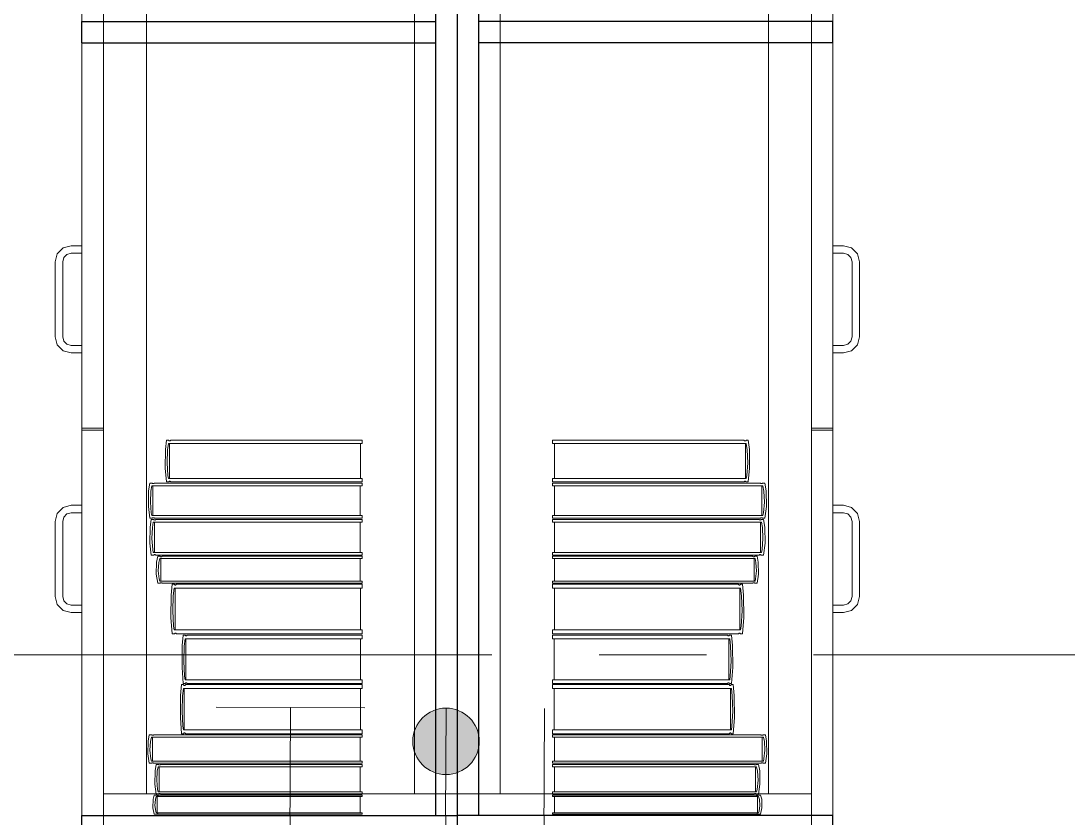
# Model space of a CAD drawing. Header units: inches. Extents: x -19 to 5698, y -728 to 92.
# Drawn here: x 299.299 to 300.276, y 9.85 to 10.593 of the extents above; entities that cross this region are included whole.
import ezdxf

# ---------------------------------------------------------------- set-up
doc = ezdxf.new("R2010")
doc.units = ezdxf.units.IN
doc.header["$MEASUREMENT"] = 0
doc.set_wipeout_variables(frame=1)
for name, pattern in [('HIDDEN', [0.375, 0.25, -0.125]), ('Punto & Raya', [0.65, 0.5, -0.075, 0, -0.075]), ('RAYITAS', [0.375, 0.25, -0.125]), ('Wipeout_Contour', [1, 0, -1])]:
    doc.linetypes.add(name, pattern=pattern)
for name, color, linetype, lineweight in [('00 conduct tomacorr', 120, 'HIDDEN', 30), ('T-TECHO-E', 150, 'Continuous', 20), ('TOMACORRIENTE', 22, 'RAYITAS', 9)]:
    doc.layers.add(name, color=color, linetype=linetype, lineweight=lineweight)
doc.layers.add('Interior - Mobiliario', color=7, linetype='Continuous')
doc.layers.add('Marcador - Secciones', color=7, linetype='Continuous')

# ---------------------------------------------------------------- blocks, each defined once
blk = doc.blocks.new('a')
at = {"layer": 'TOMACORRIENTE', "ltscale": 0.05}
h = blk.add_hatch(color=4, dxfattribs=at)
edge = h.paths.add_edge_path()
edge.add_arc((0, 0.0752), 0.02106, 0, 360)
at = {"layer": 'TOMACORRIENTE', "color": 4}
for p, q in [((-0.14553, 0.09625), (-0.0515, 0.09625)), ((-0.09851, 0.09625), (-0.09851, -0.09657)), ((0, 0.09625), (0, -0.09625)), ((0.06232, -0.09625), (0.06232, 0.09625))]:
    blk.add_line(p, q, dxfattribs=at)
blk.add_circle((0, 0.0752), 0.02106, dxfattribs=at)
blk = doc.blocks.new('CABLE 3FACE')
at = {"layer": 'T-TECHO-E', "rotation": 59.94170052614085}
blk.add_blockref('a', (0, 0), dxfattribs=at)

msp = doc.modelspace()

# ---------------------------------------------------------------- linework, layer by layer
at = {"layer": 'Interior - Mobiliario', "color": 175, "linetype": 'Continuous', "lineweight": 13}
for p, q in [((299.37631, 11.31227), (299.37631, 9.85227)), ((299.68631, 9.85227), (299.68631, 11.31227)), ((299.72631, 9.85227), (299.72631, 11.31227)), ((300.03631, 11.31227), (300.03631, 9.85227)), ((299.33332, 10.37577), (299.33881, 10.38126)), ((299.33881, 10.38126), (299.34631, 10.38327)), ((299.34631, 10.38327), (299.35631, 10.38327)), ((299.35631, 10.38327), (299.35631, 10.37627)), ((300.06631, 10.38327), (300.05631, 10.38327)), ((300.05631, 10.38327), (300.05631, 10.37627)), ((300.07381, 10.38126), (300.06631, 10.38327)), ((300.0793, 10.37577), (300.07381, 10.38126)), ((299.33131, 10.36827), (299.33332, 10.37577)), ((299.33131, 10.29827), (299.33131, 10.36827)), ((299.33938, 10.37227), (299.33831, 10.36827)), ((299.33831, 10.36827), (299.33831, 10.29827)), ((299.34231, 10.3752), (299.33938, 10.37227)), ((299.34631, 10.37627), (299.34231, 10.3752)), ((299.35631, 10.37627), (299.34631, 10.37627)), ((300.05631, 10.37627), (300.06631, 10.37627)), ((300.06631, 10.37627), (300.07031, 10.3752)), ((300.07031, 10.3752), (300.07324, 10.37227)), ((300.07324, 10.37227), (300.07431, 10.36827)), ((300.07431, 10.36827), (300.07431, 10.29827)), ((300.08131, 10.36827), (300.0793, 10.37577)), ((300.08131, 10.29827), (300.08131, 10.36827)), ((299.33332, 10.29077), (299.33131, 10.29827)), ((299.33881, 10.28528), (299.33332, 10.29077)), ((299.33831, 10.29827), (299.33938, 10.29427)), ((299.33938, 10.29427), (299.34231, 10.29134)), ((299.34231, 10.29134), (299.34631, 10.29027)), ((299.34631, 10.29027), (299.35631, 10.29027)), ((299.35631, 10.29027), (299.35631, 10.28327)), ((300.06631, 10.29027), (300.05631, 10.29027)), ((300.05631, 10.29027), (300.05631, 10.28327)), ((300.07031, 10.29134), (300.06631, 10.29027)), ((300.07324, 10.29427), (300.07031, 10.29134)), ((300.07431, 10.29827), (300.07324, 10.29427)), ((300.07381, 10.28528), (300.0793, 10.29077)), ((300.0793, 10.29077), (300.08131, 10.29827)), ((299.34631, 10.28327), (299.33881, 10.28528)), ((299.35631, 10.28327), (299.34631, 10.28327)), ((300.05631, 10.28327), (300.06631, 10.28327)), ((300.06631, 10.28327), (300.07381, 10.28528)), ((299.35631, 10.21327), (299.37631, 10.21327)), ((299.35631, 10.21127), (299.37631, 10.21127)), ((300.05631, 10.21327), (300.03631, 10.21327)), ((300.05631, 10.21127), (300.03631, 10.21127)), ((299.43512, 10.20189), (299.43412, 10.19337)), ((299.4371, 10.20189), (299.43512, 10.20189)), ((299.4372, 10.20174), (299.4371, 10.20189)), ((299.43744, 10.20151), (299.4372, 10.20174)), ((299.43769, 10.20134), (299.43744, 10.20151)), ((299.43874, 10.20146), (299.43849, 10.20132)), ((299.43898, 10.20169), (299.43874, 10.20146)), ((299.43913, 10.20189), (299.43898, 10.20169)), ((299.61765, 10.20189), (299.43913, 10.20189)), ((299.61765, 10.19878), (299.61765, 10.20189)), ((299.79496, 10.19878), (299.79496, 10.20189)), ((299.79496, 10.20189), (299.97349, 10.20189)), ((299.97349, 10.20189), (299.97364, 10.20169)), ((299.97364, 10.20169), (299.97387, 10.20146)), ((299.97387, 10.20146), (299.97413, 10.20132)), ((299.97493, 10.20134), (299.97518, 10.20151)), ((299.97518, 10.20151), (299.97541, 10.20174)), ((299.97541, 10.20174), (299.97551, 10.20189)), ((299.97551, 10.20189), (299.9775, 10.20189)), ((299.9775, 10.20189), (299.97849, 10.19337)), ((299.43412, 10.19337), (299.43389, 10.17598)), ((299.43564, 10.181), (299.43611, 10.19296)), ((299.43611, 10.19296), (299.43694, 10.19878)), ((299.43694, 10.19878), (299.61765, 10.19878)), ((299.43795, 10.20125), (299.43769, 10.20134)), ((299.43786, 10.19878), (299.43786, 10.16613)), ((299.43822, 10.20124), (299.43795, 10.20125)), ((299.43849, 10.20132), (299.43822, 10.20124)), ((299.61582, 10.16613), (299.61582, 10.19878)), ((299.97567, 10.19878), (299.79496, 10.19878)), ((299.79679, 10.16613), (299.79679, 10.19878)), ((299.97413, 10.20132), (299.97439, 10.20124)), ((299.97439, 10.20124), (299.97466, 10.20125)), ((299.97466, 10.20125), (299.97493, 10.20134)), ((299.97476, 10.19878), (299.97476, 10.16613)), ((299.97651, 10.19296), (299.97567, 10.19878)), ((299.97697, 10.181), (299.97651, 10.19296)), ((299.97849, 10.19337), (299.97872, 10.17598)), ((299.43389, 10.17598), (299.43512, 10.16302)), ((299.4364, 10.16908), (299.43564, 10.181)), ((299.97621, 10.16908), (299.97697, 10.181)), ((299.97872, 10.17598), (299.9775, 10.16302)), ((299.43512, 10.16302), (299.4371, 10.16302)), ((299.43694, 10.16613), (299.4364, 10.16908)), ((299.61765, 10.16613), (299.43694, 10.16613)), ((299.4371, 10.16302), (299.43725, 10.16323)), ((299.43725, 10.16323), (299.43749, 10.16345)), ((299.43749, 10.16345), (299.43774, 10.1636)), ((299.43774, 10.1636), (299.43801, 10.16367)), ((299.43801, 10.16367), (299.43828, 10.16366)), ((299.43828, 10.16366), (299.43854, 10.16357)), ((299.43854, 10.16357), (299.43879, 10.16341)), ((299.43879, 10.16341), (299.43902, 10.16317)), ((299.43902, 10.16317), (299.43913, 10.16302)), ((299.43913, 10.16302), (299.61765, 10.16302)), ((299.61765, 10.16302), (299.61765, 10.16613)), ((299.79496, 10.16302), (299.79496, 10.16613)), ((299.79496, 10.16613), (299.97567, 10.16613)), ((299.97349, 10.16302), (299.79496, 10.16302)), ((299.97359, 10.16317), (299.97349, 10.16302)), ((299.97382, 10.16341), (299.97359, 10.16317)), ((299.97407, 10.16357), (299.97382, 10.16341)), ((299.97434, 10.16366), (299.97407, 10.16357)), ((299.9746, 10.16367), (299.97434, 10.16366)), ((299.97487, 10.1636), (299.9746, 10.16367)), ((299.97512, 10.16345), (299.97487, 10.1636)), ((299.97536, 10.16323), (299.97512, 10.16345)), ((299.97551, 10.16302), (299.97536, 10.16323)), ((299.9775, 10.16302), (299.97551, 10.16302)), ((299.97567, 10.16613), (299.97621, 10.16908)), ((299.41846, 10.15481), (299.41821, 10.14011)), ((299.41954, 10.16202), (299.41846, 10.15481)), ((299.42169, 10.16202), (299.41954, 10.16202)), ((299.42011, 10.14435), (299.42061, 10.15447)), ((299.42061, 10.15447), (299.42152, 10.15939)), ((299.42152, 10.15939), (299.61765, 10.15939)), ((299.4218, 10.16189), (299.42169, 10.16202)), ((299.42205, 10.16169), (299.4218, 10.16189)), ((299.42233, 10.16156), (299.42205, 10.16169)), ((299.42261, 10.16148), (299.42233, 10.16156)), ((299.42251, 10.15939), (299.42251, 10.13178)), ((299.4229, 10.16147), (299.42261, 10.16148)), ((299.42319, 10.16153), (299.4229, 10.16147)), ((299.42347, 10.16166), (299.42319, 10.16153)), ((299.42372, 10.16185), (299.42347, 10.16166)), ((299.42389, 10.16202), (299.42372, 10.16185)), ((299.61765, 10.16202), (299.42389, 10.16202)), ((299.61567, 10.13178), (299.61567, 10.15939)), ((299.61765, 10.15939), (299.61765, 10.16202)), ((299.79496, 10.15939), (299.79496, 10.16202)), ((299.79496, 10.16202), (299.98873, 10.16202)), ((299.99109, 10.15939), (299.79496, 10.15939)), ((299.79695, 10.13178), (299.79695, 10.15939)), ((299.98873, 10.16202), (299.98889, 10.16185)), ((299.98889, 10.16185), (299.98915, 10.16166)), ((299.98915, 10.16166), (299.98942, 10.16153)), ((299.98942, 10.16153), (299.98971, 10.16147)), ((299.98971, 10.16147), (299.99, 10.16148)), ((299.99, 10.16148), (299.99029, 10.16156)), ((299.9901, 10.15939), (299.9901, 10.13178)), ((299.99029, 10.16156), (299.99056, 10.16169)), ((299.99056, 10.16169), (299.99081, 10.16189)), ((299.99081, 10.16189), (299.99092, 10.16202)), ((299.99092, 10.16202), (299.99308, 10.16202)), ((299.992, 10.15447), (299.99109, 10.15939)), ((299.99251, 10.14435), (299.992, 10.15447)), ((299.99308, 10.16202), (299.99416, 10.15481)), ((299.99416, 10.15481), (299.99441, 10.14011)), ((299.42093, 10.13427), (299.42011, 10.14435)), ((299.99168, 10.13427), (299.99251, 10.14435)), ((299.33332, 10.13377), (299.33131, 10.12627)), ((299.33881, 10.13926), (299.33332, 10.13377)), ((299.34631, 10.14127), (299.33881, 10.13926)), ((299.33938, 10.13027), (299.34231, 10.1332)), ((299.34231, 10.1332), (299.34631, 10.13427)), ((299.35631, 10.14127), (299.34631, 10.14127)), ((299.34631, 10.13427), (299.35631, 10.13427)), ((299.35631, 10.13427), (299.35631, 10.14127)), ((299.41821, 10.14011), (299.41954, 10.12915)), ((299.42152, 10.13178), (299.42093, 10.13427)), ((299.99109, 10.13178), (299.99168, 10.13427)), ((299.99441, 10.14011), (299.99308, 10.12915)), ((300.05631, 10.14127), (300.06631, 10.14127)), ((300.05631, 10.13427), (300.05631, 10.14127)), ((300.06631, 10.13427), (300.05631, 10.13427)), ((300.06631, 10.14127), (300.07381, 10.13926)), ((300.07031, 10.1332), (300.06631, 10.13427)), ((300.07324, 10.13027), (300.07031, 10.1332)), ((300.07381, 10.13926), (300.0793, 10.13377)), ((300.0793, 10.13377), (300.08131, 10.12627)), ((299.33131, 10.12627), (299.33131, 10.05627)), ((299.33831, 10.12627), (299.33938, 10.13027)), ((299.33831, 10.05627), (299.33831, 10.12627)), ((299.41954, 10.12915), (299.42169, 10.12915)), ((299.42085, 10.12815), (299.41977, 10.12083)), ((299.42299, 10.12815), (299.42085, 10.12815)), ((299.61765, 10.13178), (299.42152, 10.13178)), ((299.42169, 10.12915), (299.42186, 10.12933)), ((299.42186, 10.12933), (299.42211, 10.12952)), ((299.42191, 10.12048), (299.42282, 10.12548)), ((299.42211, 10.12952), (299.42239, 10.12964)), ((299.42239, 10.12964), (299.42268, 10.1297)), ((299.42268, 10.1297), (299.42297, 10.12969)), ((299.42282, 10.12548), (299.61765, 10.12548)), ((299.42297, 10.12969), (299.42325, 10.12962)), ((299.4231, 10.12802), (299.42299, 10.12815)), ((299.42335, 10.12782), (299.4231, 10.12802)), ((299.42325, 10.12962), (299.42353, 10.12948)), ((299.42362, 10.12768), (299.42335, 10.12782)), ((299.42353, 10.12948), (299.42378, 10.12928)), ((299.4239, 10.1276), (299.42362, 10.12768)), ((299.42378, 10.12928), (299.42389, 10.12915)), ((299.4238, 10.12548), (299.4238, 10.09743)), ((299.42389, 10.12915), (299.61765, 10.12915)), ((299.42419, 10.12759), (299.4239, 10.1276)), ((299.42448, 10.12766), (299.42419, 10.12759)), ((299.42475, 10.12778), (299.42448, 10.12766)), ((299.42501, 10.12797), (299.42475, 10.12778)), ((299.42517, 10.12815), (299.42501, 10.12797)), ((299.61765, 10.12815), (299.42517, 10.12815)), ((299.61568, 10.09743), (299.61568, 10.12548)), ((299.61765, 10.12915), (299.61765, 10.13178)), ((299.61765, 10.12548), (299.61765, 10.12815)), ((299.79496, 10.12915), (299.79496, 10.13178)), ((299.79496, 10.13178), (299.99109, 10.13178)), ((299.98873, 10.12915), (299.79496, 10.12915)), ((299.79496, 10.12548), (299.79496, 10.12815)), ((299.79496, 10.12815), (299.98745, 10.12815)), ((299.9898, 10.12548), (299.79496, 10.12548)), ((299.79693, 10.09743), (299.79693, 10.12548)), ((299.98745, 10.12815), (299.98761, 10.12797)), ((299.98761, 10.12797), (299.98786, 10.12778)), ((299.98786, 10.12778), (299.98814, 10.12766)), ((299.98814, 10.12766), (299.98842, 10.12759)), ((299.98842, 10.12759), (299.98871, 10.1276)), ((299.98871, 10.1276), (299.989, 10.12768)), ((299.98884, 10.12928), (299.98873, 10.12915)), ((299.98881, 10.12548), (299.98881, 10.09743)), ((299.98909, 10.12948), (299.98884, 10.12928)), ((299.989, 10.12768), (299.98927, 10.12782)), ((299.98936, 10.12962), (299.98909, 10.12948)), ((299.98927, 10.12782), (299.98952, 10.12802)), ((299.98965, 10.12969), (299.98936, 10.12962)), ((299.98952, 10.12802), (299.98963, 10.12815)), ((299.98963, 10.12815), (299.99177, 10.12815)), ((299.98994, 10.1297), (299.98965, 10.12969)), ((299.9907, 10.12048), (299.9898, 10.12548)), ((299.99023, 10.12964), (299.98994, 10.1297)), ((299.9905, 10.12952), (299.99023, 10.12964)), ((299.99076, 10.12933), (299.9905, 10.12952)), ((299.99092, 10.12915), (299.99076, 10.12933)), ((299.99308, 10.12915), (299.99092, 10.12915)), ((299.99177, 10.12815), (299.99284, 10.12083)), ((300.07431, 10.12627), (300.07324, 10.13027)), ((300.07431, 10.05627), (300.07431, 10.12627)), ((300.08131, 10.12627), (300.08131, 10.05627)), ((299.41977, 10.12083), (299.41953, 10.10589)), ((299.42141, 10.1102), (299.42191, 10.12048)), ((299.9912, 10.1102), (299.9907, 10.12048)), ((299.99284, 10.12083), (299.99309, 10.10589)), ((299.41953, 10.10589), (299.42085, 10.09476)), ((299.42223, 10.09996), (299.42141, 10.1102)), ((299.99038, 10.09996), (299.9912, 10.1102)), ((299.99309, 10.10589), (299.99177, 10.09476)), ((299.42085, 10.09476), (299.42299, 10.09476)), ((299.42282, 10.09743), (299.42223, 10.09996)), ((299.61765, 10.09743), (299.42282, 10.09743)), ((299.42299, 10.09476), (299.42315, 10.09494)), ((299.42315, 10.09494), (299.4234, 10.09513)), ((299.4234, 10.09513), (299.42368, 10.09525)), ((299.42368, 10.09525), (299.42397, 10.09532)), ((299.42397, 10.09532), (299.42426, 10.09531)), ((299.42426, 10.09531), (299.42454, 10.09523)), ((299.42454, 10.09523), (299.42481, 10.09509)), ((299.42481, 10.09509), (299.42506, 10.09489)), ((299.42506, 10.09489), (299.42517, 10.09476)), ((299.42517, 10.09476), (299.61765, 10.09476)), ((299.61765, 10.09476), (299.61765, 10.09743)), ((299.79496, 10.09476), (299.79496, 10.09743)), ((299.79496, 10.09743), (299.9898, 10.09743)), ((299.98745, 10.09476), (299.79496, 10.09476)), ((299.98756, 10.09489), (299.98745, 10.09476)), ((299.9878, 10.09509), (299.98756, 10.09489)), ((299.98807, 10.09523), (299.9878, 10.09509)), ((299.98836, 10.09531), (299.98807, 10.09523)), ((299.98865, 10.09532), (299.98836, 10.09531)), ((299.98894, 10.09525), (299.98865, 10.09532)), ((299.98921, 10.09513), (299.98894, 10.09525)), ((299.98946, 10.09494), (299.98921, 10.09513)), ((299.98963, 10.09476), (299.98946, 10.09494)), ((299.99177, 10.09476), (299.98963, 10.09476)), ((299.9898, 10.09743), (299.99038, 10.09996)), ((299.42585, 10.08826), (299.42561, 10.07705)), ((299.42689, 10.09376), (299.42585, 10.08826)), ((299.42897, 10.09376), (299.42689, 10.09376)), ((299.42744, 10.08029), (299.42792, 10.088)), ((299.42792, 10.088), (299.4288, 10.09175)), ((299.4288, 10.09175), (299.61765, 10.09175)), ((299.42907, 10.09366), (299.42897, 10.09376)), ((299.42931, 10.09351), (299.42907, 10.09366)), ((299.42957, 10.0934), (299.42931, 10.09351)), ((299.42985, 10.09334), (299.42957, 10.0934)), ((299.42975, 10.09175), (299.42975, 10.0707)), ((299.43013, 10.09334), (299.42985, 10.09334)), ((299.43041, 10.09338), (299.43013, 10.09334)), ((299.43068, 10.09348), (299.43041, 10.09338)), ((299.43092, 10.09362), (299.43068, 10.09348)), ((299.43108, 10.09376), (299.43092, 10.09362)), ((299.61765, 10.09376), (299.43108, 10.09376)), ((299.61574, 10.0707), (299.61574, 10.09175)), ((299.61765, 10.09175), (299.61765, 10.09376)), ((299.79496, 10.09175), (299.79496, 10.09376)), ((299.79496, 10.09376), (299.98154, 10.09376)), ((299.98381, 10.09175), (299.79496, 10.09175)), ((299.79687, 10.0707), (299.79687, 10.09175)), ((299.98154, 10.09376), (299.98169, 10.09362)), ((299.98169, 10.09362), (299.98194, 10.09348)), ((299.98194, 10.09348), (299.9822, 10.09338)), ((299.9822, 10.09338), (299.98248, 10.09334)), ((299.98248, 10.09334), (299.98276, 10.09334)), ((299.98276, 10.09334), (299.98304, 10.0934)), ((299.98286, 10.09175), (299.98286, 10.0707)), ((299.98304, 10.0934), (299.9833, 10.09351)), ((299.9833, 10.09351), (299.98354, 10.09366)), ((299.98354, 10.09366), (299.98365, 10.09376)), ((299.98365, 10.09376), (299.98572, 10.09376)), ((299.98469, 10.088), (299.98381, 10.09175)), ((299.98518, 10.08029), (299.98469, 10.088)), ((299.98572, 10.09376), (299.98677, 10.08826)), ((299.98677, 10.08826), (299.987, 10.07705)), ((299.42561, 10.07705), (299.42689, 10.0687)), ((299.42823, 10.0726), (299.42744, 10.08029)), ((299.98438, 10.0726), (299.98518, 10.08029)), ((299.987, 10.07705), (299.98572, 10.0687)), ((299.42689, 10.0687), (299.42897, 10.0687)), ((299.4288, 10.0707), (299.42823, 10.0726)), ((299.61765, 10.0707), (299.4288, 10.0707)), ((299.42897, 10.0687), (299.42912, 10.06883)), ((299.42912, 10.06883), (299.42937, 10.06898)), ((299.42937, 10.06898), (299.42964, 10.06907)), ((299.42964, 10.06907), (299.42991, 10.06912)), ((299.42991, 10.06912), (299.43019, 10.06911)), ((299.43019, 10.06911), (299.43047, 10.06905)), ((299.43047, 10.06905), (299.43073, 10.06895)), ((299.43073, 10.06895), (299.43097, 10.0688)), ((299.43097, 10.0688), (299.43108, 10.0687)), ((299.43108, 10.0687), (299.61765, 10.0687)), ((299.44046, 10.0677), (299.43949, 10.05754)), ((299.44238, 10.0677), (299.44046, 10.0677)), ((299.44248, 10.06752), (299.44238, 10.0677)), ((299.4427, 10.06724), (299.44248, 10.06752)), ((299.44295, 10.06704), (299.4427, 10.06724)), ((299.4432, 10.06693), (299.44295, 10.06704)), ((299.44347, 10.06692), (299.4432, 10.06693)), ((299.44372, 10.06701), (299.44347, 10.06692)), ((299.44397, 10.06718), (299.44372, 10.06701)), ((299.4442, 10.06745), (299.44397, 10.06718)), ((299.44434, 10.0677), (299.4442, 10.06745)), ((299.61765, 10.0677), (299.44434, 10.0677)), ((299.61765, 10.0687), (299.61765, 10.0707)), ((299.61765, 10.06399), (299.61765, 10.0677)), ((299.79496, 10.0687), (299.79496, 10.0707)), ((299.79496, 10.0707), (299.98381, 10.0707)), ((299.98154, 10.0687), (299.79496, 10.0687)), ((299.79496, 10.06399), (299.79496, 10.0677)), ((299.79496, 10.0677), (299.96827, 10.0677)), ((299.96827, 10.0677), (299.96841, 10.06745)), ((299.96841, 10.06745), (299.96864, 10.06718)), ((299.96864, 10.06718), (299.96889, 10.06701)), ((299.96889, 10.06701), (299.96915, 10.06692)), ((299.96915, 10.06692), (299.96941, 10.06693)), ((299.96941, 10.06693), (299.96967, 10.06704)), ((299.96967, 10.06704), (299.96991, 10.06724)), ((299.96991, 10.06724), (299.97013, 10.06752)), ((299.97013, 10.06752), (299.97023, 10.0677)), ((299.97023, 10.0677), (299.97216, 10.0677)), ((299.97216, 10.0677), (299.97313, 10.05754)), ((299.98164, 10.0688), (299.98154, 10.0687)), ((299.98188, 10.06895), (299.98164, 10.0688)), ((299.98214, 10.06905), (299.98188, 10.06895)), ((299.98242, 10.06911), (299.98214, 10.06905)), ((299.9827, 10.06912), (299.98242, 10.06911)), ((299.98298, 10.06907), (299.9827, 10.06912)), ((299.98325, 10.06898), (299.98298, 10.06907)), ((299.98349, 10.06883), (299.98325, 10.06898)), ((299.98365, 10.0687), (299.98349, 10.06883)), ((299.98572, 10.0687), (299.98365, 10.0687)), ((299.98381, 10.0707), (299.98438, 10.0726)), ((299.33131, 10.05627), (299.33332, 10.04877)), ((299.33938, 10.05227), (299.33831, 10.05627)), ((299.43949, 10.05754), (299.43927, 10.03683)), ((299.44096, 10.0428), (299.44141, 10.05706)), ((299.44141, 10.05706), (299.44223, 10.06399)), ((299.44223, 10.06399), (299.61765, 10.06399)), ((299.44311, 10.06399), (299.44311, 10.02509)), ((299.61588, 10.02509), (299.61588, 10.06399)), ((299.97039, 10.06399), (299.79496, 10.06399)), ((299.79674, 10.02509), (299.79674, 10.06399)), ((299.9695, 10.06399), (299.9695, 10.02509)), ((299.9712, 10.05706), (299.97039, 10.06399)), ((299.97165, 10.0428), (299.9712, 10.05706)), ((299.97313, 10.05754), (299.97335, 10.03683)), ((300.07324, 10.05227), (300.07431, 10.05627)), ((300.08131, 10.05627), (300.0793, 10.04877)), ((299.33332, 10.04877), (299.33881, 10.04328)), ((299.34231, 10.04934), (299.33938, 10.05227)), ((299.34631, 10.04827), (299.34231, 10.04934)), ((299.35631, 10.04827), (299.34631, 10.04827)), ((299.35631, 10.04127), (299.35631, 10.04827)), ((300.05631, 10.04827), (300.06631, 10.04827)), ((300.05631, 10.04127), (300.05631, 10.04827)), ((300.06631, 10.04827), (300.07031, 10.04934)), ((300.07031, 10.04934), (300.07324, 10.05227)), ((300.0793, 10.04877), (300.07381, 10.04328)), ((299.33881, 10.04328), (299.34631, 10.04127)), ((299.34631, 10.04127), (299.35631, 10.04127)), ((299.43927, 10.03683), (299.44046, 10.02139)), ((299.4417, 10.02861), (299.44096, 10.0428)), ((299.97091, 10.02861), (299.97165, 10.0428)), ((299.97335, 10.03683), (299.97216, 10.02139)), ((300.06631, 10.04127), (300.05631, 10.04127)), ((300.07381, 10.04328), (300.06631, 10.04127)), ((299.44223, 10.02509), (299.4417, 10.02861)), ((299.97039, 10.02509), (299.97091, 10.02861)), ((299.44046, 10.02139), (299.44238, 10.02139)), ((299.61765, 10.02509), (299.44223, 10.02509)), ((299.44238, 10.02139), (299.44253, 10.02164)), ((299.44253, 10.02164), (299.44276, 10.0219)), ((299.44276, 10.0219), (299.443, 10.02208)), ((299.443, 10.02208), (299.44326, 10.02216)), ((299.44326, 10.02216), (299.44352, 10.02215)), ((299.44352, 10.02215), (299.44378, 10.02205)), ((299.44378, 10.02205), (299.44402, 10.02185)), ((299.44402, 10.02185), (299.44425, 10.02157)), ((299.44425, 10.02157), (299.44434, 10.02139)), ((299.44434, 10.02139), (299.61765, 10.02139)), ((299.45073, 10.02039), (299.44982, 10.01046)), ((299.45254, 10.02039), (299.45073, 10.02039)), ((299.45163, 10.00999), (299.4524, 10.01677)), ((299.4524, 10.01677), (299.61765, 10.01677)), ((299.45264, 10.02021), (299.45254, 10.02039)), ((299.45285, 10.01994), (299.45264, 10.02021)), ((299.45308, 10.01975), (299.45285, 10.01994)), ((299.45332, 10.01964), (299.45308, 10.01975)), ((299.45323, 10.01677), (299.45323, 9.97873)), ((299.45356, 10.01963), (299.45332, 10.01964)), ((299.45381, 10.01972), (299.45356, 10.01963)), ((299.45404, 10.01989), (299.45381, 10.01972)), ((299.45425, 10.02015), (299.45404, 10.01989)), ((299.45439, 10.02039), (299.45425, 10.02015)), ((299.61765, 10.02039), (299.45439, 10.02039)), ((299.61598, 9.97873), (299.61598, 10.01677)), ((299.61765, 10.02139), (299.61765, 10.02509)), ((299.61765, 10.01677), (299.61765, 10.02039)), ((299.79496, 10.02139), (299.79496, 10.02509)), ((299.79496, 10.02509), (299.97039, 10.02509)), ((299.96827, 10.02139), (299.79496, 10.02139)), ((299.79496, 10.01677), (299.79496, 10.02039)), ((299.79496, 10.02039), (299.95822, 10.02039)), ((299.96022, 10.01677), (299.79496, 10.01677)), ((299.79663, 9.97873), (299.79663, 10.01677)), ((299.95822, 10.02039), (299.95836, 10.02015)), ((299.95836, 10.02015), (299.95858, 10.01989)), ((299.95858, 10.01989), (299.95881, 10.01972)), ((299.95881, 10.01972), (299.95905, 10.01963)), ((299.95905, 10.01963), (299.9593, 10.01964)), ((299.9593, 10.01964), (299.95954, 10.01975)), ((299.95938, 10.01677), (299.95938, 9.97873)), ((299.95954, 10.01975), (299.95977, 10.01994)), ((299.95977, 10.01994), (299.95998, 10.02021)), ((299.95998, 10.02021), (299.96007, 10.02039)), ((299.96007, 10.02039), (299.96189, 10.02039)), ((299.96098, 10.00999), (299.96022, 10.01677)), ((299.96189, 10.02039), (299.9628, 10.01046)), ((299.96837, 10.02157), (299.96827, 10.02139)), ((299.96859, 10.02185), (299.96837, 10.02157)), ((299.96883, 10.02205), (299.96859, 10.02185)), ((299.96909, 10.02215), (299.96883, 10.02205)), ((299.96935, 10.02216), (299.96909, 10.02215)), ((299.96961, 10.02208), (299.96935, 10.02216)), ((299.96986, 10.0219), (299.96961, 10.02208)), ((299.97009, 10.02164), (299.96986, 10.0219)), ((299.97023, 10.02139), (299.97009, 10.02164)), ((299.97216, 10.02139), (299.97023, 10.02139)), ((299.44982, 10.01046), (299.44961, 9.99021)), ((299.45121, 9.99605), (299.45163, 10.00999)), ((299.96141, 9.99605), (299.96098, 10.00999)), ((299.9628, 10.01046), (299.96301, 9.99021)), ((299.44961, 9.99021), (299.45073, 9.97511)), ((299.4519, 9.98216), (299.45121, 9.99605)), ((299.96071, 9.98216), (299.96141, 9.99605)), ((299.96301, 9.99021), (299.96189, 9.97511)), ((299.4524, 9.97873), (299.4519, 9.98216)), ((299.61765, 9.97873), (299.4524, 9.97873)), ((299.61765, 9.97511), (299.61765, 9.97873)), ((299.79496, 9.97511), (299.79496, 9.97873)), ((299.79496, 9.97873), (299.96022, 9.97873)), ((299.96022, 9.97873), (299.96071, 9.98216)), ((299.44916, 9.97411), (299.44824, 9.96408)), ((299.45099, 9.97411), (299.44916, 9.97411)), ((299.45007, 9.9636), (299.45084, 9.97045)), ((299.45073, 9.97511), (299.45254, 9.97511)), ((299.45084, 9.97045), (299.61765, 9.97045)), ((299.45108, 9.97393), (299.45099, 9.97411)), ((299.4513, 9.97365), (299.45108, 9.97393)), ((299.45153, 9.97346), (299.4513, 9.97365)), ((299.45177, 9.97335), (299.45153, 9.97346)), ((299.45169, 9.97045), (299.45169, 9.93204)), ((299.45202, 9.97334), (299.45177, 9.97335)), ((299.45227, 9.97342), (299.45202, 9.97334)), ((299.4525, 9.9736), (299.45227, 9.97342)), ((299.45272, 9.97386), (299.4525, 9.9736)), ((299.45254, 9.97511), (299.45268, 9.97535)), ((299.45268, 9.97535), (299.4529, 9.97561)), ((299.45286, 9.97411), (299.45272, 9.97386)), ((299.61765, 9.97411), (299.45286, 9.97411)), ((299.4529, 9.97561), (299.45313, 9.97578)), ((299.45313, 9.97578), (299.45337, 9.97586)), ((299.45337, 9.97586), (299.45362, 9.97585)), ((299.45362, 9.97585), (299.45386, 9.97575)), ((299.45386, 9.97575), (299.45409, 9.97556)), ((299.45409, 9.97556), (299.4543, 9.97528)), ((299.4543, 9.97528), (299.45439, 9.97511)), ((299.45439, 9.97511), (299.61765, 9.97511)), ((299.61597, 9.93204), (299.61597, 9.97045)), ((299.61765, 9.97045), (299.61765, 9.97411)), ((299.95822, 9.97511), (299.79496, 9.97511)), ((299.79496, 9.97045), (299.79496, 9.97411)), ((299.79496, 9.97411), (299.95976, 9.97411)), ((299.96177, 9.97045), (299.79496, 9.97045)), ((299.79665, 9.93204), (299.79665, 9.97045)), ((299.95832, 9.97528), (299.95822, 9.97511)), ((299.95853, 9.97556), (299.95832, 9.97528)), ((299.95876, 9.97575), (299.95853, 9.97556)), ((299.959, 9.97585), (299.95876, 9.97575)), ((299.95924, 9.97586), (299.959, 9.97585)), ((299.95949, 9.97578), (299.95924, 9.97586)), ((299.95972, 9.97561), (299.95949, 9.97578)), ((299.95993, 9.97535), (299.95972, 9.97561)), ((299.95976, 9.97411), (299.9599, 9.97386)), ((299.9599, 9.97386), (299.96011, 9.9736)), ((299.96007, 9.97511), (299.95993, 9.97535)), ((299.96189, 9.97511), (299.96007, 9.97511)), ((299.96011, 9.9736), (299.96035, 9.97342)), ((299.96035, 9.97342), (299.96059, 9.97334)), ((299.96059, 9.97334), (299.96084, 9.97335)), ((299.96084, 9.97335), (299.96108, 9.97346)), ((299.96093, 9.97045), (299.96093, 9.93204)), ((299.96108, 9.97346), (299.96132, 9.97365)), ((299.96132, 9.97365), (299.96153, 9.97393)), ((299.96153, 9.97393), (299.96162, 9.97411)), ((299.96162, 9.97411), (299.96345, 9.97411)), ((299.96254, 9.9636), (299.96177, 9.97045)), ((299.96345, 9.97411), (299.96438, 9.96408)), ((299.44824, 9.96408), (299.44803, 9.94363)), ((299.44964, 9.94952), (299.45007, 9.9636)), ((299.96297, 9.94952), (299.96254, 9.9636)), ((299.96438, 9.96408), (299.96459, 9.94363)), ((299.45035, 9.9355), (299.44964, 9.94952)), ((299.96227, 9.9355), (299.96297, 9.94952)), ((299.44803, 9.94363), (299.44916, 9.92838)), ((299.96459, 9.94363), (299.96345, 9.92838)), ((299.44916, 9.92838), (299.45099, 9.92838)), ((299.45084, 9.93204), (299.45035, 9.9355)), ((299.61765, 9.93204), (299.45084, 9.93204)), ((299.45099, 9.92838), (299.45113, 9.92862)), ((299.45113, 9.92862), (299.45135, 9.92888)), ((299.45135, 9.92888), (299.45158, 9.92906)), ((299.45158, 9.92906), (299.45183, 9.92914)), ((299.45183, 9.92914), (299.45208, 9.92913)), ((299.45208, 9.92913), (299.45232, 9.92903)), ((299.45232, 9.92903), (299.45255, 9.92883)), ((299.45255, 9.92883), (299.45276, 9.92856)), ((299.45276, 9.92856), (299.45286, 9.92838)), ((299.45286, 9.92838), (299.61765, 9.92838)), ((299.61765, 9.92838), (299.61765, 9.93204)), ((299.79496, 9.92838), (299.79496, 9.93204)), ((299.79496, 9.93204), (299.96177, 9.93204)), ((299.95976, 9.92838), (299.79496, 9.92838)), ((299.95985, 9.92856), (299.95976, 9.92838)), ((299.96006, 9.92883), (299.95985, 9.92856)), ((299.96029, 9.92903), (299.96006, 9.92883)), ((299.96054, 9.92913), (299.96029, 9.92903)), ((299.96079, 9.92914), (299.96054, 9.92913)), ((299.96103, 9.92906), (299.96079, 9.92914)), ((299.96127, 9.92888), (299.96103, 9.92906)), ((299.96148, 9.92862), (299.96127, 9.92888)), ((299.96162, 9.92838), (299.96148, 9.92862)), ((299.96345, 9.92838), (299.96162, 9.92838)), ((299.96177, 9.93204), (299.96227, 9.9355)), ((299.41799, 9.92155), (299.41774, 9.90967)), ((299.41908, 9.92738), (299.41799, 9.92155)), ((299.42123, 9.92738), (299.41908, 9.92738)), ((299.41964, 9.91309), (299.42015, 9.92127)), ((299.42015, 9.92127), (299.42106, 9.92525)), ((299.42106, 9.92525), (299.61765, 9.92525)), ((299.42134, 9.92727), (299.42123, 9.92738)), ((299.4216, 9.92711), (299.42134, 9.92727)), ((299.42187, 9.927), (299.4216, 9.92711)), ((299.42216, 9.92694), (299.42187, 9.927)), ((299.42205, 9.92525), (299.42205, 9.90293)), ((299.42245, 9.92693), (299.42216, 9.92694)), ((299.42274, 9.92698), (299.42245, 9.92693)), ((299.42301, 9.92708), (299.42274, 9.92698)), ((299.42327, 9.92724), (299.42301, 9.92708)), ((299.42343, 9.92738), (299.42327, 9.92724)), ((299.61765, 9.92738), (299.42343, 9.92738)), ((299.61566, 9.90293), (299.61566, 9.92525)), ((299.61765, 9.92525), (299.61765, 9.92738)), ((299.79496, 9.92525), (299.79496, 9.92738)), ((299.79496, 9.92738), (299.98918, 9.92738)), ((299.99155, 9.92525), (299.79496, 9.92525)), ((299.79695, 9.90293), (299.79695, 9.92525)), ((299.98918, 9.92738), (299.98934, 9.92724)), ((299.98934, 9.92724), (299.9896, 9.92708)), ((299.9896, 9.92708), (299.98988, 9.92698)), ((299.98988, 9.92698), (299.99017, 9.92693)), ((299.99017, 9.92693), (299.99046, 9.92694)), ((299.99046, 9.92694), (299.99075, 9.927)), ((299.99056, 9.92525), (299.99056, 9.90293)), ((299.99075, 9.927), (299.99102, 9.92711)), ((299.99102, 9.92711), (299.99127, 9.92727)), ((299.99127, 9.92727), (299.99138, 9.92738)), ((299.99138, 9.92738), (299.99354, 9.92738)), ((299.99247, 9.92127), (299.99155, 9.92525)), ((299.99297, 9.91309), (299.99247, 9.92127)), ((299.99354, 9.92738), (299.99463, 9.92155)), ((299.99463, 9.92155), (299.99487, 9.90967)), ((299.41774, 9.90967), (299.41908, 9.90081)), ((299.42047, 9.90495), (299.41964, 9.91309)), ((299.99214, 9.90495), (299.99297, 9.91309)), ((299.99487, 9.90967), (299.99354, 9.90081)), ((299.41908, 9.90081), (299.42123, 9.90081)), ((299.42106, 9.90293), (299.42047, 9.90495)), ((299.61765, 9.90293), (299.42106, 9.90293)), ((299.42123, 9.90081), (299.4214, 9.90095)), ((299.4214, 9.90095), (299.42165, 9.9011)), ((299.42165, 9.9011), (299.42193, 9.9012)), ((299.42193, 9.9012), (299.42222, 9.90125)), ((299.42222, 9.90125), (299.42251, 9.90125)), ((299.42251, 9.90125), (299.4228, 9.90118)), ((299.4228, 9.90118), (299.42307, 9.90107)), ((299.42307, 9.90107), (299.42332, 9.90091)), ((299.42332, 9.90091), (299.42343, 9.90081)), ((299.42343, 9.90081), (299.61765, 9.90081)), ((299.42549, 9.89981), (299.42444, 9.89374)), ((299.42758, 9.89981), (299.42549, 9.89981)), ((299.42769, 9.8997), (299.42758, 9.89981)), ((299.42793, 9.89953), (299.42769, 9.8997)), ((299.4282, 9.89941), (299.42793, 9.89953)), ((299.42847, 9.89935), (299.4282, 9.89941)), ((299.42876, 9.89934), (299.42847, 9.89935)), ((299.42904, 9.8994), (299.42876, 9.89934)), ((299.4293, 9.8995), (299.42904, 9.8994)), ((299.42955, 9.89966), (299.4293, 9.8995)), ((299.42971, 9.89981), (299.42955, 9.89966)), ((299.61765, 9.89981), (299.42971, 9.89981)), ((299.61765, 9.90081), (299.61765, 9.90293)), ((299.61765, 9.89759), (299.61765, 9.89981)), ((299.79496, 9.90081), (299.79496, 9.90293)), ((299.79496, 9.90293), (299.99155, 9.90293)), ((299.98918, 9.90081), (299.79496, 9.90081)), ((299.79496, 9.89759), (299.79496, 9.89981)), ((299.79496, 9.89981), (299.9829, 9.89981)), ((299.9829, 9.89981), (299.98306, 9.89966)), ((299.98306, 9.89966), (299.98331, 9.8995)), ((299.98331, 9.8995), (299.98358, 9.8994)), ((299.98358, 9.8994), (299.98386, 9.89934)), ((299.98386, 9.89934), (299.98414, 9.89935)), ((299.98414, 9.89935), (299.98442, 9.89941)), ((299.98442, 9.89941), (299.98468, 9.89953)), ((299.98468, 9.89953), (299.98493, 9.8997)), ((299.98493, 9.8997), (299.98503, 9.89981)), ((299.98503, 9.89981), (299.98712, 9.89981)), ((299.98712, 9.89981), (299.98817, 9.89374)), ((299.98929, 9.90091), (299.98918, 9.90081)), ((299.98954, 9.90107), (299.98929, 9.90091)), ((299.98981, 9.90118), (299.98954, 9.90107)), ((299.9901, 9.90125), (299.98981, 9.90118)), ((299.99039, 9.90125), (299.9901, 9.90125)), ((299.99068, 9.9012), (299.99039, 9.90125)), ((299.99096, 9.9011), (299.99068, 9.9012)), ((299.99122, 9.90095), (299.99096, 9.9011)), ((299.99138, 9.90081), (299.99122, 9.90095)), ((299.99354, 9.90081), (299.99138, 9.90081)), ((299.99155, 9.90293), (299.99214, 9.90495)), ((299.42444, 9.89374), (299.4242, 9.88137)), ((299.42604, 9.88493), (299.42653, 9.89345)), ((299.42653, 9.89345), (299.42741, 9.89759)), ((299.42741, 9.89759), (299.61765, 9.89759)), ((299.42838, 9.89759), (299.42838, 9.87435)), ((299.61573, 9.87435), (299.61573, 9.89759)), ((299.9852, 9.89759), (299.79496, 9.89759)), ((299.79689, 9.87435), (299.79689, 9.89759)), ((299.98424, 9.89759), (299.98424, 9.87435)), ((299.98608, 9.89345), (299.9852, 9.89759)), ((299.98657, 9.88493), (299.98608, 9.89345)), ((299.98817, 9.89374), (299.98841, 9.88137)), ((299.4242, 9.88137), (299.42549, 9.87214)), ((299.42684, 9.87645), (299.42604, 9.88493)), ((299.98577, 9.87645), (299.98657, 9.88493)), ((299.98841, 9.88137), (299.98712, 9.87214)), ((299.37631, 9.87227), (299.41631, 9.87227)), ((299.41631, 9.87227), (299.66631, 9.87227)), ((299.42365, 9.87114), (299.42259, 9.86722)), ((299.42576, 9.87114), (299.42365, 9.87114)), ((299.4247, 9.86703), (299.42559, 9.86971)), ((299.42549, 9.87214), (299.42758, 9.87214)), ((299.42559, 9.86971), (299.61765, 9.86971)), ((299.42587, 9.87107), (299.42576, 9.87114)), ((299.42611, 9.87096), (299.42587, 9.87107)), ((299.42638, 9.87088), (299.42611, 9.87096)), ((299.42666, 9.87084), (299.42638, 9.87088)), ((299.42695, 9.87084), (299.42666, 9.87084)), ((299.42741, 9.87435), (299.42684, 9.87645)), ((299.42723, 9.87087), (299.42695, 9.87084)), ((299.4275, 9.87094), (299.42723, 9.87087)), ((299.61765, 9.87435), (299.42741, 9.87435)), ((299.42775, 9.87104), (299.4275, 9.87094)), ((299.42758, 9.87214), (299.42774, 9.87229)), ((299.42774, 9.87229), (299.42799, 9.87245)), ((299.42791, 9.87114), (299.42775, 9.87104)), ((299.61765, 9.87114), (299.42791, 9.87114)), ((299.42799, 9.87245), (299.42826, 9.87255)), ((299.42826, 9.87255), (299.42854, 9.8726)), ((299.42854, 9.8726), (299.42882, 9.87259)), ((299.42882, 9.87259), (299.4291, 9.87253)), ((299.4291, 9.87253), (299.42936, 9.87241)), ((299.42936, 9.87241), (299.4296, 9.87225)), ((299.4296, 9.87225), (299.42971, 9.87214)), ((299.42971, 9.87214), (299.61765, 9.87214)), ((299.61765, 9.87214), (299.61765, 9.87435)), ((299.61765, 9.86971), (299.61765, 9.87114)), ((299.99631, 9.87227), (299.74631, 9.87227)), ((299.79496, 9.87214), (299.79496, 9.87435)), ((299.79496, 9.87435), (299.9852, 9.87435)), ((299.9829, 9.87214), (299.79496, 9.87214)), ((299.79496, 9.86971), (299.79496, 9.87114)), ((299.79496, 9.87114), (299.98471, 9.87114)), ((299.98702, 9.86971), (299.79496, 9.86971)), ((299.98301, 9.87225), (299.9829, 9.87214)), ((299.98325, 9.87241), (299.98301, 9.87225)), ((299.98352, 9.87253), (299.98325, 9.87241)), ((299.9838, 9.87259), (299.98352, 9.87253)), ((299.98408, 9.8726), (299.9838, 9.87259)), ((299.98436, 9.87255), (299.98408, 9.8726)), ((299.98463, 9.87245), (299.98436, 9.87255)), ((299.98487, 9.87229), (299.98463, 9.87245)), ((299.98471, 9.87114), (299.98487, 9.87104)), ((299.98503, 9.87214), (299.98487, 9.87229)), ((299.98487, 9.87104), (299.98512, 9.87094)), ((299.98712, 9.87214), (299.98503, 9.87214)), ((299.98512, 9.87094), (299.98539, 9.87087)), ((299.9852, 9.87435), (299.98577, 9.87645)), ((299.98539, 9.87087), (299.98567, 9.87084)), ((299.98567, 9.87084), (299.98595, 9.87084)), ((299.98595, 9.87084), (299.98623, 9.87088)), ((299.98623, 9.87088), (299.9865, 9.87096)), ((299.9865, 9.87096), (299.98675, 9.87107)), ((299.98675, 9.87107), (299.98685, 9.87114)), ((299.98685, 9.87114), (299.98896, 9.87114)), ((299.98791, 9.86703), (299.98702, 9.86971)), ((299.98896, 9.87114), (299.99002, 9.86722)), ((300.03631, 9.87227), (299.99631, 9.87227)), ((299.42259, 9.86722), (299.42235, 9.85923)), ((299.42421, 9.86153), (299.4247, 9.86703)), ((299.98841, 9.86153), (299.98791, 9.86703)), ((299.99002, 9.86722), (299.99027, 9.85923)), ((299.37631, 9.85227), (299.68631, 9.85227)), ((300.03631, 9.85227), (299.72631, 9.85227))]:
    msp.add_line(p, q, dxfattribs=at)

# ---------------------------------------------------------------- next in the draw order: wipeouts: each hides what was drawn before it
at = {"color": 254, "linetype": 'Wipeout_Contour', "lineweight": 0, "ltscale": 9736.885489}
msp.add_wipeout([(299.35631, 10.59227), (299.35631, 10.57227), (299.68631, 10.57227), (299.68631, 10.59227)], dxfattribs=at).dxf.layer = 'Interior - Mobiliario'
at = {"color": 254, "linetype": 'Wipeout_Contour', "lineweight": 0, "ltscale": 9738.365475}
msp.add_wipeout([(300.05631, 10.59227), (299.72631, 10.59227), (299.72631, 10.57227), (300.05631, 10.57227)], dxfattribs=at).dxf.layer = 'Interior - Mobiliario'

# ---------------------------------------------------------------- next in the draw order: linework, layer by layer
at = {"layer": 'Interior - Mobiliario', "color": 175, "linetype": 'Continuous', "lineweight": 13}
for p, q in [((299.37631, 11.29227), (299.37631, 9.87227)), ((299.41631, 9.87227), (299.41631, 11.29227)), ((299.66631, 11.29227), (299.66631, 9.87227)), ((299.74631, 11.29227), (299.74631, 9.87227)), ((299.99631, 9.87227), (299.99631, 11.29227)), ((300.03631, 11.29227), (300.03631, 9.87227)), ((299.35631, 10.59227), (299.35631, 10.95127)), ((299.37631, 10.59227), (299.37631, 10.95127)), ((300.03631, 10.59227), (300.03631, 10.95127)), ((300.05631, 10.59227), (300.05631, 10.95127)), ((299.68631, 10.59227), (299.35631, 10.59227)), ((299.35631, 10.59227), (299.35631, 10.57227)), ((299.35631, 10.59227), (299.35631, 10.57227)), ((299.35631, 10.59227), (299.37631, 10.59227)), ((299.68631, 10.57227), (299.68631, 10.59227)), ((299.72631, 10.59227), (300.05631, 10.59227)), ((299.72631, 10.57227), (299.72631, 10.59227)), ((300.05631, 10.59227), (300.03631, 10.59227)), ((300.05631, 10.59227), (300.05631, 10.57227)), ((300.05631, 10.59227), (300.05631, 10.57227)), ((299.35631, 10.57227), (299.68631, 10.57227)), ((299.35631, 10.57227), (299.35631, 10.21327)), ((299.35631, 10.57227), (299.37631, 10.57227)), ((299.37631, 10.57227), (299.37631, 10.21327)), ((300.05631, 10.57227), (299.72631, 10.57227)), ((300.03631, 10.57227), (300.03631, 10.21327)), ((300.05631, 10.57227), (300.03631, 10.57227)), ((300.05631, 10.57227), (300.05631, 10.21327))]:
    msp.add_line(p, q, dxfattribs=at)
at = {"layer": 'Interior - Mobiliario', "color": 175, "linetype": 'Continuous', "lineweight": 30}
for p, q in [((299.35631, 10.59227), (299.68631, 10.59227)), ((299.35631, 10.57227), (299.35631, 10.59227)), ((299.68631, 10.57227), (299.68631, 10.59227)), ((299.72631, 10.57227), (299.72631, 10.59227)), ((300.05631, 10.59227), (299.72631, 10.59227)), ((300.05631, 10.57227), (300.05631, 10.59227)), ((299.35631, 10.57227), (299.68631, 10.57227)), ((300.05631, 10.57227), (299.72631, 10.57227))]:
    msp.add_line(p, q, dxfattribs=at)

# ---------------------------------------------------------------- next in the draw order: wipeouts: each hides what was drawn before it
at = {"color": 254, "linetype": 'Wipeout_Contour', "lineweight": 0, "ltscale": 9737.585918}
msp.add_wipeout([(299.68631, 11.31227), (299.68631, 9.85227), (299.70631, 9.85227), (299.70631, 11.31227)], dxfattribs=at).dxf.layer = 'Interior - Mobiliario'

# ---------------------------------------------------------------- next in the draw order: linework, layer by layer
at = {"layer": 'Interior - Mobiliario', "color": 175, "linetype": 'Continuous', "lineweight": 30}
for p, q in [((299.68631, 9.85227), (299.68631, 11.31227)), ((299.70631, 9.85227), (299.70631, 11.31227)), ((299.68631, 9.85227), (299.70631, 9.85227))]:
    msp.add_line(p, q, dxfattribs=at)
at = {"layer": 'Interior - Mobiliario', "color": 175, "linetype": 'Continuous', "lineweight": 13}
for p, q in [((299.68631, 11.31227), (299.68631, 9.85227)), ((299.70631, 9.85227), (299.70631, 11.31227)), ((299.70631, 9.87227), (299.70631, 11.29227)), ((299.68631, 10.59227), (299.35631, 10.59227)), ((299.68631, 10.57227), (299.68631, 10.59227)), ((299.35631, 10.57227), (299.68631, 10.57227)), ((299.66631, 9.87227), (299.70631, 9.87227)), ((299.68631, 9.85227), (299.70631, 9.85227))]:
    msp.add_line(p, q, dxfattribs=at)

# ---------------------------------------------------------------- next in the draw order: wipeouts: each hides what was drawn before it
at = {"color": 254, "linetype": 'Wipeout_Contour', "lineweight": 0, "ltscale": 9736.913071}
msp.add_wipeout([(299.35631, 9.85227), (299.35631, 9.83227), (299.70631, 9.83227), (299.70631, 9.85227)], dxfattribs=at).dxf.layer = 'Interior - Mobiliario'

# ---------------------------------------------------------------- next in the draw order: linework, layer by layer
at = {"layer": 'Interior - Mobiliario', "color": 175, "linetype": 'Continuous', "lineweight": 13}
for p, q in [((299.35631, 9.83227), (299.35631, 11.33227)), ((299.70631, 11.33227), (299.70631, 9.83227)), ((299.35631, 11.31227), (299.35631, 9.85227)), ((299.35631, 11.31227), (299.35631, 9.85227)), ((299.37631, 11.31227), (299.37631, 9.85227)), ((299.37631, 11.31227), (299.37631, 9.85227)), ((299.68631, 9.85227), (299.68631, 11.31227)), ((299.68631, 9.85227), (299.68631, 11.31227)), ((299.68631, 9.85227), (299.68631, 11.31227)), ((299.70631, 9.85227), (299.70631, 11.31227)), ((299.35631, 9.85227), (299.35631, 10.21127)), ((299.37631, 9.85227), (299.37631, 10.21127)), ((299.37631, 9.87227), (299.37631, 9.83227)), ((299.42656, 9.86971), (299.42656, 9.8547)), ((299.61571, 9.8547), (299.61571, 9.86971)), ((299.70631, 9.83227), (299.70631, 9.87227)), ((299.42502, 9.85605), (299.42421, 9.86153)), ((299.70631, 9.85227), (299.35631, 9.85227)), ((299.35631, 9.85227), (299.35631, 9.83227)), ((299.35631, 9.85227), (299.70631, 9.85227)), ((299.35631, 9.85227), (299.68631, 9.85227)), ((299.35631, 9.85227), (299.37631, 9.85227)), ((299.37631, 9.85227), (299.68631, 9.85227)), ((299.37631, 9.85227), (299.68631, 9.85227)), ((299.42235, 9.85923), (299.42365, 9.85327)), ((299.42365, 9.85327), (299.42576, 9.85327)), ((299.42559, 9.8547), (299.42502, 9.85605)), ((299.61765, 9.8547), (299.42559, 9.8547)), ((299.42576, 9.85327), (299.42592, 9.85337)), ((299.42592, 9.85337), (299.42617, 9.85347)), ((299.42617, 9.85347), (299.42644, 9.85354)), ((299.42644, 9.85354), (299.42672, 9.85357)), ((299.42672, 9.85357), (299.42701, 9.85356)), ((299.42701, 9.85356), (299.42729, 9.85352)), ((299.42729, 9.85352), (299.42756, 9.85345)), ((299.42756, 9.85345), (299.4278, 9.85334)), ((299.4278, 9.85334), (299.42791, 9.85327)), ((299.42791, 9.85327), (299.61765, 9.85327)), ((299.61765, 9.85327), (299.61765, 9.8547)), ((299.70631, 9.83227), (299.70631, 9.85227))]:
    msp.add_line(p, q, dxfattribs=at)
at = {"layer": 'Interior - Mobiliario', "color": 175, "linetype": 'Continuous', "lineweight": 30}
for p, q in [((299.35631, 9.85227), (299.70631, 9.85227)), ((299.35631, 9.83227), (299.35631, 9.85227)), ((299.70631, 9.83227), (299.70631, 9.85227))]:
    msp.add_line(p, q, dxfattribs=at)

# ---------------------------------------------------------------- next in the draw order: wipeouts: each hides what was drawn before it
at = {"color": 254, "linetype": 'Wipeout_Contour', "lineweight": 0, "ltscale": 9737.665917}
msp.add_wipeout([(299.72631, 11.31227), (299.70631, 11.31227), (299.70631, 9.85227), (299.72631, 9.85227)], dxfattribs=at).dxf.layer = 'Interior - Mobiliario'

# ---------------------------------------------------------------- next in the draw order: linework, layer by layer
at = {"layer": 'Interior - Mobiliario', "color": 175, "linetype": 'Continuous', "lineweight": 30}
for p, q in [((299.70631, 9.85227), (299.70631, 11.31227)), ((299.72631, 9.85227), (299.72631, 11.31227)), ((299.72631, 9.85227), (299.70631, 9.85227))]:
    msp.add_line(p, q, dxfattribs=at)
at = {"layer": 'Interior - Mobiliario', "color": 175, "linetype": 'Continuous', "lineweight": 13}
for p, q in [((299.70631, 9.85227), (299.70631, 11.31227)), ((299.72631, 11.31227), (299.72631, 9.85227)), ((299.70631, 9.87227), (299.70631, 11.29227)), ((299.72631, 10.59227), (300.05631, 10.59227)), ((299.72631, 10.57227), (299.72631, 10.59227)), ((300.05631, 10.57227), (299.72631, 10.57227)), ((299.74631, 9.87227), (299.70631, 9.87227)), ((299.72631, 9.85227), (299.70631, 9.85227))]:
    msp.add_line(p, q, dxfattribs=at)
at = {"layer": 'Marcador - Secciones', "color": 251, "linetype": 'Punto & Raya', "lineweight": 13, "true_color": 0x636466}
msp.add_line((282.43842, 10.00185), (323.85069, 10.00185), dxfattribs=at)

# ---------------------------------------------------------------- next in the draw order: wipeouts: each hides what was drawn before it
at = {"color": 254, "linetype": 'Wipeout_Contour', "lineweight": 0, "ltscale": 9738.313059}
msp.add_wipeout([(300.05631, 9.85227), (299.70631, 9.85227), (299.70631, 9.83227), (300.05631, 9.83227)], dxfattribs=at).dxf.layer = 'Interior - Mobiliario'

# ---------------------------------------------------------------- next in the draw order: linework, layer by layer
at = {"layer": 'Interior - Mobiliario', "color": 175, "linetype": 'Continuous', "lineweight": 13}
for p, q in [((299.70631, 11.33227), (299.70631, 9.83227)), ((300.05631, 9.83227), (300.05631, 11.33227)), ((299.70631, 9.85227), (299.70631, 11.31227)), ((299.72631, 9.85227), (299.72631, 11.31227)), ((299.72631, 9.85227), (299.72631, 11.31227)), ((299.72631, 9.85227), (299.72631, 11.31227)), ((300.03631, 11.31227), (300.03631, 9.85227)), ((300.03631, 11.31227), (300.03631, 9.85227)), ((300.05631, 11.31227), (300.05631, 9.85227)), ((300.05631, 11.31227), (300.05631, 9.85227)), ((300.03631, 9.85227), (300.03631, 10.21127)), ((300.05631, 9.85227), (300.05631, 10.21127)), ((299.70631, 9.83227), (299.70631, 9.87227)), ((299.7969, 9.8547), (299.7969, 9.86971)), ((299.98605, 9.86971), (299.98605, 9.8547)), ((300.03631, 9.87227), (300.03631, 9.83227)), ((299.9876, 9.85605), (299.98841, 9.86153)), ((299.70631, 9.85227), (300.05631, 9.85227)), ((299.70631, 9.83227), (299.70631, 9.85227)), ((300.05631, 9.85227), (299.70631, 9.85227)), ((300.05631, 9.85227), (299.72631, 9.85227)), ((300.03631, 9.85227), (299.72631, 9.85227)), ((300.03631, 9.85227), (299.72631, 9.85227)), ((299.79496, 9.85327), (299.79496, 9.8547)), ((299.79496, 9.8547), (299.98702, 9.8547)), ((299.98471, 9.85327), (299.79496, 9.85327)), ((299.98481, 9.85334), (299.98471, 9.85327)), ((299.98506, 9.85345), (299.98481, 9.85334)), ((299.98532, 9.85352), (299.98506, 9.85345)), ((299.98561, 9.85356), (299.98532, 9.85352)), ((299.98589, 9.85357), (299.98561, 9.85356)), ((299.98617, 9.85354), (299.98589, 9.85357)), ((299.98644, 9.85347), (299.98617, 9.85354)), ((299.98669, 9.85337), (299.98644, 9.85347)), ((299.98685, 9.85327), (299.98669, 9.85337)), ((299.98896, 9.85327), (299.98685, 9.85327)), ((299.98702, 9.8547), (299.9876, 9.85605)), ((299.99027, 9.85923), (299.98896, 9.85327)), ((300.05631, 9.85227), (300.03631, 9.85227)), ((300.05631, 9.85227), (300.05631, 9.83227))]:
    msp.add_line(p, q, dxfattribs=at)
at = {"layer": 'Interior - Mobiliario', "color": 175, "linetype": 'Continuous', "lineweight": 30}
for p, q in [((299.70631, 9.83227), (299.70631, 9.85227)), ((300.05631, 9.85227), (299.70631, 9.85227)), ((300.05631, 9.83227), (300.05631, 9.85227))]:
    msp.add_line(p, q, dxfattribs=at)

# ---------------------------------------------------------------- next in the draw order: block references
at = {"layer": '00 conduct tomacorr', "xscale": 1.47256122672843, "yscale": 1.47256122672843, "zscale": 1.47256122672843, "rotation": 299.7894777823319}
msp.add_blockref('CABLE 3FACE', (299.69518, 9.81054, -0.00067), dxfattribs=at)

doc.saveas('drawing.dxf')
